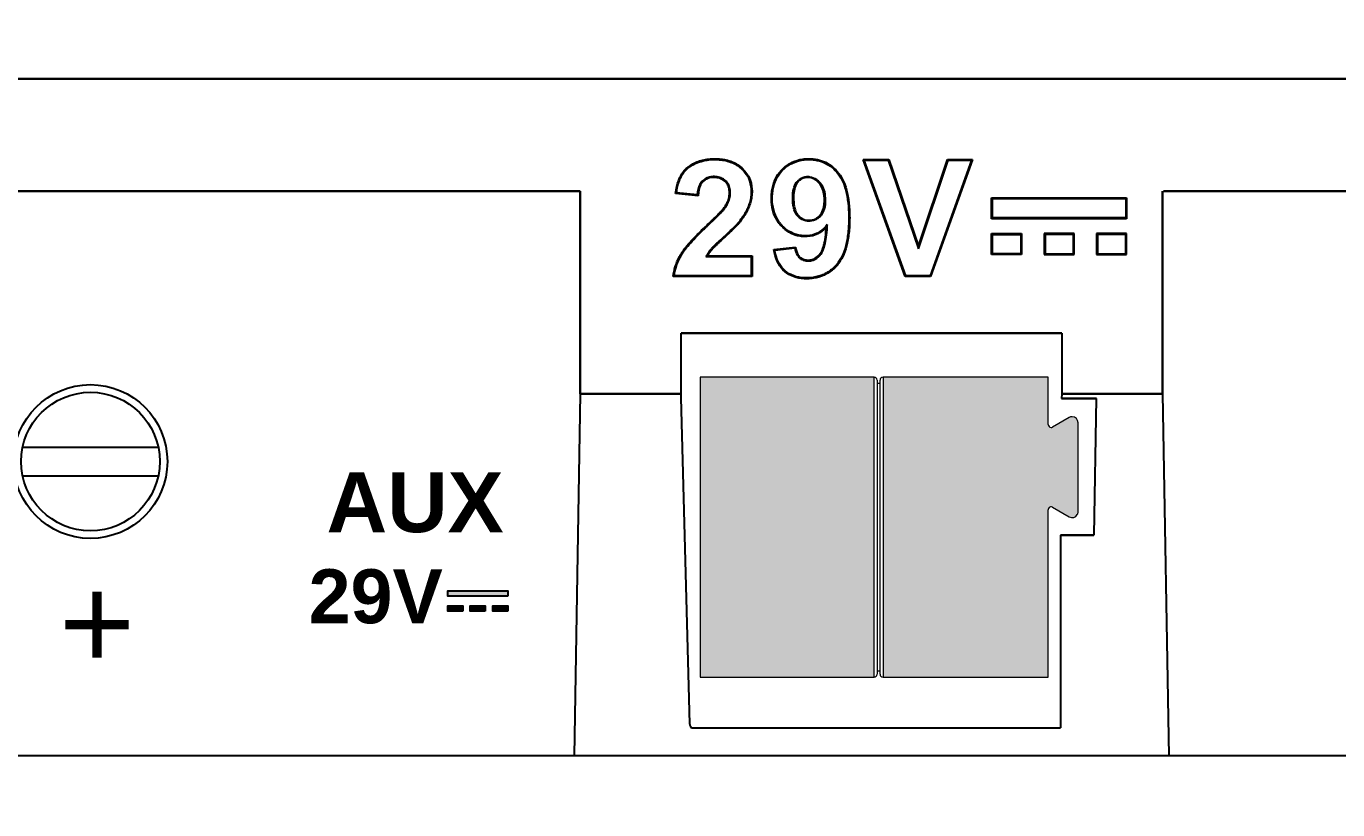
# Model space of a CAD drawing. Header units: millimetres. Extents: x -174 to 283928, y 1291 to 21053.
# Drawn here: x 9382.42 to 9426.13, y 20494.38 to 20520.49 of the extents above; entities that cross this region are included whole.
import ezdxf
from ezdxf.enums import TextEntityAlignment as Align

# ---------------------------------------------------------------- set-up
doc = ezdxf.new("R2010")
doc.units = ezdxf.units.MM
doc.layers.add('Enclosure', color=7, linetype='Continuous')
doc.layers.add('Serigraph', color=7, linetype='Continuous')
doc.styles.get("Standard").update_dxf_attribs({"font": 'arial.ttf'})

# ---------------------------------------------------------------- blocks, each defined once
blk = doc.blocks.new('Dado KNX')
h = blk.add_hatch(color=18)
h.dxf.hatch_style = 1
h.paths.add_polyline_path([(185.574, 84.26), (179.774, 84.26), (179.774, 74.26), (185.574, 74.26)])
h = blk.add_hatch(color=1)
h.dxf.hatch_style = 1
edge = h.paths.add_edge_path()
edge.add_line((185.874, 74.26), (191.374, 74.26))
edge.add_line((191.374, 74.26), (191.374, 79.855))
edge.add_spline(control_points=[(191.374, 79.837), (191.374, 79.855), (191.379, 79.872), (191.388, 79.887)], knot_values=[1, 1, 1, 1, 2, 2, 2, 2], degree=3, periodic=0)
edge.add_spline(control_points=[(191.388, 79.887), (191.415, 79.935), (191.476, 79.951), (191.524, 79.924)], knot_values=[0, 0, 0, 0, 1, 1, 1, 1], degree=3, periodic=0)
edge.add_line((191.524, 79.924), (192.074, 79.606))
edge.add_spline(control_points=[(192.074, 79.606), (192.17, 79.551), (192.292, 79.583), (192.347, 79.679)], knot_values=[0, 0, 0, 0, 1, 1, 1, 1], degree=3, periodic=0)
edge.add_spline(control_points=[(192.347, 79.679), (192.365, 79.709), (192.374, 79.744), (192.374, 79.779)], knot_values=[1, 1, 1, 1, 2, 2, 2, 2], degree=3, periodic=0)
edge.add_line((192.374, 79.779), (192.374, 82.741))
edge.add_spline(control_points=[(192.374, 82.741), (192.374, 82.851), (192.285, 82.941), (192.174, 82.941)], knot_values=[0, 0, 0, 0, 1, 1, 1, 1], degree=3, periodic=0)
edge.add_spline(control_points=[(192.174, 82.941), (192.139, 82.941), (192.104, 82.932), (192.074, 82.914)], knot_values=[1, 1, 1, 1, 2, 2, 2, 2], degree=3, periodic=0)
edge.add_line((192.074, 82.914), (191.509, 82.588))
edge.add_spline(control_points=[(191.524, 82.596), (191.509, 82.588), (191.492, 82.583), (191.474, 82.583)], knot_values=[1, 1, 1, 1, 2, 2, 2, 2], degree=3, periodic=0)
edge.add_spline(control_points=[(191.474, 82.583), (191.419, 82.583), (191.374, 82.628), (191.374, 82.683)], knot_values=[0, 0, 0, 0, 1, 1, 1, 1], degree=3, periodic=0)
edge.add_line((191.374, 82.683), (191.374, 84.26))
edge.add_line((191.374, 84.26), (185.874, 84.26))
edge.add_line((185.874, 84.26), (185.874, 74.26))
at = {"color": 18, "lineweight": 18}
for p, q in [((179.774, 84.26), (179.774, 74.26)), ((185.574, 84.26), (179.774, 84.26)), ((185.574, 74.26), (185.574, 84.26)), ((185.674, 84.16), (185.674, 74.36)), ((179.774, 74.26), (185.574, 74.26))]:
    blk.add_line(p, q, dxfattribs=at)
at = {"color": 1, "lineweight": 18}
for p, q in [((185.774, 74.36), (185.774, 84.16)), ((191.374, 84.26), (185.874, 84.26)), ((185.874, 84.26), (185.874, 74.26)), ((191.374, 82.683), (191.374, 84.26)), ((192.074, 82.914), (191.524, 82.596)), ((192.374, 79.779), (192.374, 82.741)), ((191.374, 74.26), (191.374, 79.837)), ((191.524, 79.924), (192.074, 79.606)), ((185.874, 74.26), (191.374, 74.26))]:
    blk.add_line(p, q, dxfattribs=at)
at = {"color": 18, "lineweight": 18}
for points in [[(185.674, 84.06), (185.724, 84.06)], [(185.674, 74.468), (185.724, 74.468)]]:
    blk.add_lwpolyline(points, dxfattribs=at)
at = {"color": 1, "lineweight": 18}
for points in [[(185.724, 84.06), (185.774, 84.06)], [(185.724, 74.468), (185.774, 74.468)]]:
    blk.add_lwpolyline(points, dxfattribs=at)
at = {"color": 18, "lineweight": 18}
for points in [[(185.674, 84.16), (185.674, 84.215), (185.629, 84.26), (185.574, 84.26)], [(185.574, 74.26), (185.629, 74.26), (185.674, 74.305), (185.674, 74.36)]]:
    blk.add_open_spline(points, degree=3, dxfattribs=at)
at = {"color": 1, "lineweight": 18}
for points in [[(185.874, 84.26), (185.819, 84.26), (185.774, 84.215), (185.774, 84.16)], [(191.388, 79.887), (191.379, 79.872), (191.374, 79.855), (191.374, 79.837)], [(191.524, 79.924), (191.476, 79.951), (191.415, 79.935), (191.388, 79.887)], [(192.074, 79.606), (192.17, 79.551), (192.292, 79.583), (192.347, 79.679)], [(192.347, 79.679), (192.365, 79.709), (192.374, 79.744), (192.374, 79.779)], [(185.774, 74.36), (185.774, 74.305), (185.819, 74.26), (185.874, 74.26)]]:
    blk.add_open_spline(points, degree=3, dxfattribs=at)
for points in [[(191.374, 82.683), (191.374, 82.628), (191.419, 82.583), (191.474, 82.583), (191.492, 82.583), (191.509, 82.588), (191.524, 82.596)], [(192.374, 82.741), (192.374, 82.851), (192.285, 82.941), (192.174, 82.941), (192.139, 82.941), (192.104, 82.932), (192.074, 82.914)]]:
    blk.add_open_spline(points, degree=3, knots=[0, 0, 0, 0, 1, 1, 1, 2, 2, 2, 2], dxfattribs=at)
blk = doc.blocks.new('ZPS640HIC110_SERIGRAFIA')
at = {"layer": 'Serigraph'}
h = blk.add_hatch(color=256, dxfattribs=at)
h.dxf.hatch_style = 2
h.paths.add_polyline_path([(28.378, -39.675), (26.378, -39.675), (26.378, -39.498), (28.378, -39.498)])
h = blk.add_hatch(color=256, dxfattribs=at)
h.dxf.hatch_style = 2
h.paths.add_polyline_path([(26.878, -40.175), (26.378, -40.175), (26.378, -39.998), (26.878, -39.998)])
h = blk.add_hatch(color=256, dxfattribs=at)
h.dxf.hatch_style = 2
h.paths.add_polyline_path([(27.628, -40.175), (27.128, -40.175), (27.128, -39.998), (27.628, -39.998)])
h = blk.add_hatch(color=256, dxfattribs=at)
h.dxf.hatch_style = 2
h.paths.add_polyline_path([(28.378, -40.175), (27.878, -40.175), (27.878, -39.998), (28.378, -39.998)])
for points in [[(28.378, -39.675), (26.378, -39.675), (26.378, -39.498), (28.378, -39.498), (28.378, -39.675)], [(26.878, -40.175), (26.378, -40.175), (26.378, -39.998), (26.878, -39.998), (26.878, -40.175)], [(27.628, -40.175), (27.128, -40.175), (27.128, -39.998), (27.628, -39.998), (27.628, -40.175)], [(28.378, -40.175), (27.878, -40.175), (27.878, -39.998), (28.378, -39.998), (28.378, -40.175)]]:
    blk.add_lwpolyline(points, dxfattribs=at)
at = {"layer": 'Serigraph', "attachment_point": 1}
for s, insert, char_height in [('{\\fArial Rounded MT Bold|b0|i0|c0|p34;AUX}', (22.342, -35.544), 2), ('{\\fArial Rounded MT Bold|b0|i0|c0|p34;29V}', (21.742, -38.78), 1.8), ('+', (13.428, -39.024), 3.1)]:
    blk.add_mtext_dynamic_manual_height_columns(s, width=8.97902, gutter_width=12.5, heights=[0], dxfattribs=dict(at, insert=insert, char_height=char_height))
blk = doc.blocks.new('ZPS640HIC110_ENVOLVENTE')
at = {"layer": 'Enclosure'}
for p, q in [((46.838, -30.915), (46.838, -32.93)), ((30.797, -32.93), (30.587, -45)), ((30.797, -32.93), (30.587, -45)), ((46.838, -32.93), (46.834, -33.093)), ((50.199, -32.93), (50.409, -45)), ((50.199, -32.93), (50.409, -45)), ((12.215, -34.708), (16.731, -34.708)), ((12.215, -35.669), (16.731, -35.669)), ((46.798, -37.646), (46.798, -44.067)), ((34.506, -44.067), (46.798, -44.067)), ((80, -45), (0, -45))]:
    blk.add_line(p, q, dxfattribs=at)
for points in [[(41.625, -29.026), (40.224, -25.117)], [(40.224, -25.117), (41.078, -25.117)], [(40.26, -25.141), (40.224, -25.117)], [(41.646, -29.001), (40.26, -25.141)], [(40.26, -25.141), (41.06, -25.141)], [(41.06, -25.141), (41.078, -25.117)], [(41.06, -25.141), (42.069, -28.094)], [(41.078, -25.117), (42.069, -28.013)], [(42.069, -28.013), (43.032, -25.117)], [(42.069, -28.094), (43.05, -25.141)], [(43.83, -25.141), (42.45, -29.001)], [(43.869, -25.117), (42.468, -29.026)], [(43.032, -25.117), (43.869, -25.117)], [(43.05, -25.141), (43.032, -25.117)], [(43.05, -25.141), (43.83, -25.141)], [(43.83, -25.141), (43.869, -25.117)], [(34.001, -26.232), (33.973, -26.256)], [(34.721, -26.33), (33.973, -26.256)], [(34.696, -26.302), (34.001, -26.232)], [(34.696, -26.302), (34.721, -26.33)], [(44.504, -27.096), (44.504, -26.397)], [(44.504, -26.397), (49.001, -26.397)], [(44.528, -26.422), (44.504, -26.397)], [(44.528, -27.068), (44.528, -26.422)], [(44.528, -26.422), (48.977, -26.422)], [(48.977, -26.422), (49.001, -26.397)], [(48.977, -26.422), (48.977, -27.068)], [(49.001, -26.397), (49.001, -27.096)], [(44.528, -27.068), (44.504, -27.096)], [(49.001, -27.096), (44.504, -27.096)], [(48.977, -27.068), (44.528, -27.068)], [(48.977, -27.068), (49.001, -27.096)], [(39.028, -27.29), (38.997, -27.368)], [(44.504, -28.292), (44.504, -27.59)], [(44.504, -27.59), (45.502, -27.59)], [(44.528, -27.618), (44.504, -27.59)], [(44.528, -28.264), (44.528, -27.618)], [(44.528, -27.618), (45.477, -27.618)], [(45.477, -27.618), (45.502, -27.59)], [(45.477, -27.618), (45.477, -28.264)], [(45.502, -27.59), (45.502, -28.292)], [(46.257, -27.59), (46.257, -28.292)], [(47.255, -27.59), (46.257, -27.59)], [(46.282, -27.618), (46.257, -27.59)], [(46.282, -27.618), (46.282, -28.264)], [(47.23, -27.618), (46.282, -27.618)], [(47.23, -27.618), (47.255, -27.59)], [(47.23, -28.264), (47.23, -27.618)], [(47.255, -28.292), (47.255, -27.59)], [(48.003, -27.59), (48.003, -28.292)], [(49.001, -27.59), (48.003, -27.59)], [(48.028, -27.618), (48.003, -27.59)], [(48.028, -27.618), (48.028, -28.264)], [(48.977, -27.618), (48.028, -27.618)], [(48.977, -27.618), (49.001, -27.59)], [(48.977, -28.264), (48.977, -27.618)], [(49.001, -28.292), (49.001, -27.59)], [(34.982, -28.355), (35.028, -28.331)], [(34.982, -28.355), (36.492, -28.355)], [(35.028, -28.331), (36.52, -28.331)], [(36.492, -28.355), (36.52, -28.331)], [(36.492, -28.355), (36.492, -29.001)], [(36.52, -28.331), (36.52, -29.026)], [(37.243, -28.119), (37.97, -28.038)], [(37.275, -28.144), (37.243, -28.119)], [(37.275, -28.144), (37.949, -28.066)], [(37.949, -28.066), (37.97, -28.038)], [(42.069, -28.094), (42.069, -28.013)], [(44.528, -28.264), (44.504, -28.292)], [(45.502, -28.292), (44.504, -28.292)], [(45.477, -28.264), (44.528, -28.264)], [(45.477, -28.264), (45.502, -28.292)], [(46.282, -28.264), (46.257, -28.292)], [(46.257, -28.292), (47.255, -28.292)], [(46.282, -28.264), (47.23, -28.264)], [(47.23, -28.264), (47.255, -28.292)], [(48.028, -28.264), (48.003, -28.292)], [(48.003, -28.292), (49.001, -28.292)], [(48.028, -28.264), (48.977, -28.264)], [(48.977, -28.264), (49.001, -28.292)], [(33.924, -29.001), (33.895, -29.026)], [(36.52, -29.026), (33.895, -29.026)], [(36.492, -29.001), (33.924, -29.001)], [(36.492, -29.001), (36.52, -29.026)], [(41.646, -29.001), (41.625, -29.026)], [(42.468, -29.026), (41.625, -29.026)], [(42.45, -29.001), (41.646, -29.001)], [(42.45, -29.001), (42.468, -29.026)]]:
    blk.add_lwpolyline(points, dxfattribs=at)
for radius in [2.563, 2.309]:
    blk.add_circle((14.473, -35.189), radius, dxfattribs=at)
for points in [[(80, -22.429), (80, -22.429), (0, -22.429), (0, -22.429)], [(0, -22.429), (0, -22.429), (80, -22.429), (80, -22.429)], [(30.796, -26.172), (30.796, -26.172), (4.017, -26.172), (4.017, -26.172)], [(4.017, -26.172), (4.017, -26.172), (30.796, -26.172), (30.796, -26.172)], [(30.796, -26.172), (30.796, -26.172), (30.797, -32.93), (30.797, -32.93)], [(30.797, -32.93), (30.797, -32.93), (30.796, -26.172), (30.796, -26.172)], [(50.2, -26.177), (50.2, -26.177), (50.199, -32.93), (50.199, -32.93)], [(50.199, -32.93), (50.199, -32.93), (50.2, -26.177), (50.2, -26.177)], [(76.979, -26.172), (76.979, -26.172), (50.232, -26.172), (50.232, -26.172)], [(50.232, -26.172), (50.232, -26.172), (76.979, -26.172), (76.979, -26.172)], [(46.838, -30.915), (46.838, -30.915), (34.157, -30.915), (34.157, -30.915)], [(34.157, -30.915), (34.157, -30.915), (46.838, -30.915), (46.838, -30.915)], [(34.161, -33.061), (34.161, -33.061), (34.157, -30.915), (34.157, -30.915)], [(34.161, -32.929), (34.161, -32.929), (30.797, -32.93), (30.797, -32.93)], [(30.797, -32.93), (30.797, -32.93), (34.161, -32.929), (34.161, -32.929)], [(34.449, -43.935), (34.449, -43.935), (34.161, -33.061), (34.161, -33.061)], [(47.996, -33.093), (47.996, -33.093), (46.834, -33.093), (46.834, -33.093)], [(46.834, -33.093), (46.834, -33.093), (47.996, -33.093), (47.996, -33.093)], [(50.199, -32.93), (50.199, -32.93), (46.838, -32.929), (46.838, -32.929)], [(46.838, -32.929), (46.838, -32.929), (50.199, -32.93), (50.199, -32.93)], [(47.915, -37.646), (47.915, -37.646), (47.996, -33.093), (47.996, -33.093)], [(47.908, -37.646), (47.908, -37.646), (46.798, -37.646), (46.798, -37.646)], [(46.798, -37.646), (46.798, -37.646), (47.908, -37.646), (47.908, -37.646)], [(34.454, -43.979), (34.454, -43.979), (34.449, -43.935), (34.449, -43.935)], [(34.473, -44.023), (34.473, -44.023), (34.454, -43.979), (34.454, -43.979)], [(34.473, -44.023), (34.473, -44.023), (34.506, -44.067), (34.506, -44.067)], [(34.506, -44.067), (34.506, -44.067), (34.473, -44.023), (34.473, -44.023)]]:
    blk.add_open_spline(points, degree=3, dxfattribs=at)
for points, knots in [([(33.973, -26.256), (33.991, -26.09), (34.022, -25.946), (34.072, -25.819), (34.118, -25.692), (34.181, -25.582), (34.262, -25.491), (34.301, -25.445), (34.347, -25.403), (34.396, -25.367), (34.446, -25.328), (34.495, -25.297), (34.552, -25.265), (34.661, -25.205), (34.784, -25.159), (34.919, -25.131), (34.986, -25.117), (35.06, -25.106), (35.134, -25.103), (35.169, -25.099), (35.208, -25.096), (35.25, -25.096), (35.289, -25.096), (35.328, -25.096), (35.367, -25.096), (35.525, -25.103), (35.673, -25.131), (35.811, -25.18), (35.945, -25.23), (36.069, -25.304), (36.174, -25.399), (36.227, -25.448), (36.273, -25.498), (36.316, -25.554), (36.358, -25.607), (36.393, -25.667), (36.421, -25.724), (36.478, -25.844), (36.51, -25.974), (36.517, -26.112), (36.52, -26.147), (36.52, -26.182), (36.52, -26.217), (36.517, -26.253), (36.517, -26.284), (36.513, -26.32), (36.506, -26.387), (36.495, -26.45), (36.481, -26.514), (36.464, -26.574), (36.446, -26.634), (36.425, -26.69), (36.4, -26.743), (36.376, -26.8), (36.347, -26.856), (36.287, -26.962), (36.217, -27.068), (36.146, -27.163), (36.129, -27.188), (36.111, -27.212), (36.09, -27.233), (36.072, -27.258), (36.051, -27.279), (36.03, -27.304), (35.987, -27.346), (35.945, -27.389), (35.903, -27.435), (35.857, -27.477), (35.811, -27.523), (35.755, -27.576), (35.73, -27.6), (35.698, -27.629), (35.663, -27.66), (35.649, -27.674), (35.628, -27.692), (35.61, -27.71), (35.592, -27.724), (35.578, -27.738), (35.561, -27.752), (35.501, -27.812), (35.451, -27.854), (35.405, -27.9), (35.381, -27.921), (35.356, -27.946), (35.335, -27.967), (35.314, -27.988), (35.289, -28.01), (35.268, -28.031), (35.247, -28.055), (35.225, -28.077), (35.204, -28.094), (35.197, -28.105), (35.187, -28.115), (35.18, -28.122), (35.173, -28.133), (35.162, -28.144), (35.151, -28.158), (35.13, -28.182), (35.106, -28.214), (35.084, -28.242), (35.063, -28.274), (35.042, -28.302), (35.028, -28.331)], [0, 0, 0, 0, 1, 1, 1, 2, 2, 2, 3, 3, 3, 4, 4, 4, 5, 5, 5, 6, 6, 6, 7, 7, 7, 8, 8, 8, 9, 9, 9, 10, 10, 10, 11, 11, 11, 12, 12, 12, 13, 13, 13, 14, 14, 14, 15, 15, 15, 16, 16, 16, 17, 17, 17, 18, 18, 18, 19, 19, 19, 20, 20, 20, 21, 21, 21, 22, 22, 22, 23, 23, 23, 24, 24, 24, 25, 25, 25, 26, 26, 26, 27, 27, 27, 28, 28, 28, 29, 29, 29, 30, 30, 30, 31, 31, 31, 32, 32, 32, 33, 33, 33, 34, 34, 34, 34]), ([(34.001, -26.232), (34.022, -26.08), (34.051, -25.946), (34.097, -25.829), (34.142, -25.702), (34.202, -25.597), (34.28, -25.508), (34.319, -25.463), (34.365, -25.424), (34.411, -25.385), (34.46, -25.35), (34.509, -25.318), (34.566, -25.29), (34.672, -25.23), (34.792, -25.187), (34.926, -25.159), (34.993, -25.145), (35.06, -25.134), (35.134, -25.127), (35.173, -25.124), (35.211, -25.124), (35.25, -25.124), (35.289, -25.12), (35.328, -25.12), (35.367, -25.124), (35.522, -25.131), (35.666, -25.156), (35.8, -25.205), (35.935, -25.254), (36.054, -25.325), (36.157, -25.417), (36.21, -25.466), (36.256, -25.515), (36.294, -25.568), (36.333, -25.621), (36.368, -25.678), (36.397, -25.738), (36.453, -25.854), (36.481, -25.981), (36.492, -26.115), (36.492, -26.147), (36.492, -26.182), (36.492, -26.217), (36.492, -26.249), (36.488, -26.284), (36.488, -26.316), (36.481, -26.383), (36.471, -26.447), (36.453, -26.507), (36.439, -26.567), (36.421, -26.623), (36.4, -26.68), (36.379, -26.733), (36.351, -26.789), (36.323, -26.842), (36.266, -26.951), (36.196, -27.054), (36.125, -27.149), (36.107, -27.17), (36.09, -27.195), (36.069, -27.216), (36.051, -27.241), (36.03, -27.262), (36.009, -27.283), (35.97, -27.329), (35.927, -27.371), (35.885, -27.417), (35.839, -27.459), (35.793, -27.502), (35.737, -27.554), (35.712, -27.583), (35.681, -27.611), (35.645, -27.639), (35.631, -27.657), (35.61, -27.674), (35.592, -27.689), (35.575, -27.706), (35.561, -27.72), (35.543, -27.734), (35.483, -27.791), (35.434, -27.837), (35.388, -27.883), (35.363, -27.904), (35.338, -27.925), (35.317, -27.946), (35.292, -27.971), (35.271, -27.992), (35.25, -28.013), (35.225, -28.034), (35.204, -28.059), (35.187, -28.077), (35.176, -28.087), (35.169, -28.098), (35.158, -28.108), (35.151, -28.115), (35.141, -28.126), (35.13, -28.14), (35.109, -28.165), (35.084, -28.197), (35.063, -28.228), (35.042, -28.26), (35.021, -28.288), (35.007, -28.316), (34.996, -28.331), (34.989, -28.341), (34.982, -28.355)], [0, 0, 0, 0, 1, 1, 1, 2, 2, 2, 3, 3, 3, 4, 4, 4, 5, 5, 5, 6, 6, 6, 7, 7, 7, 8, 8, 8, 9, 9, 9, 10, 10, 10, 11, 11, 11, 12, 12, 12, 13, 13, 13, 14, 14, 14, 15, 15, 15, 16, 16, 16, 17, 17, 17, 18, 18, 18, 19, 19, 19, 20, 20, 20, 21, 21, 21, 22, 22, 22, 23, 23, 23, 24, 24, 24, 25, 25, 25, 26, 26, 26, 27, 27, 27, 28, 28, 28, 29, 29, 29, 30, 30, 30, 31, 31, 31, 32, 32, 32, 33, 33, 33, 34, 34, 34, 35, 35, 35, 35]), ([(38.997, -27.368), (38.824, -27.569), (38.612, -27.678), (38.358, -27.692), (38.326, -27.692), (38.291, -27.692), (38.259, -27.692), (38.228, -27.692), (38.199, -27.689), (38.168, -27.685), (38.104, -27.678), (38.048, -27.667), (37.988, -27.65), (37.875, -27.614), (37.765, -27.562), (37.667, -27.487), (37.614, -27.449), (37.568, -27.406), (37.519, -27.36), (37.515, -27.353), (37.508, -27.346), (37.501, -27.343), (37.497, -27.336), (37.494, -27.329), (37.487, -27.325), (37.476, -27.315), (37.469, -27.304), (37.459, -27.29), (37.437, -27.269), (37.42, -27.244), (37.402, -27.219), (37.335, -27.124), (37.279, -27.018), (37.24, -26.905), (37.201, -26.789), (37.18, -26.665), (37.169, -26.528), (37.166, -26.461), (37.166, -26.39), (37.169, -26.323), (37.173, -26.256), (37.18, -26.189), (37.19, -26.126), (37.233, -25.875), (37.332, -25.66), (37.494, -25.484), (37.536, -25.441), (37.582, -25.395), (37.628, -25.36), (37.677, -25.321), (37.727, -25.286), (37.776, -25.258), (37.882, -25.198), (37.995, -25.152), (38.115, -25.127), (38.178, -25.113), (38.238, -25.106), (38.305, -25.099), (38.337, -25.099), (38.372, -25.096), (38.404, -25.096), (38.422, -25.096), (38.432, -25.096), (38.446, -25.096), (38.457, -25.096), (38.471, -25.096), (38.485, -25.096), (38.584, -25.099), (38.679, -25.117), (38.771, -25.141), (38.951, -25.191), (39.113, -25.286), (39.258, -25.417), (39.328, -25.484), (39.399, -25.561), (39.455, -25.649), (39.515, -25.738), (39.568, -25.84), (39.61, -25.956), (39.695, -26.186), (39.748, -26.471), (39.766, -26.807), (39.769, -26.891), (39.773, -26.979), (39.773, -27.068), (39.773, -27.159), (39.769, -27.248), (39.766, -27.332), (39.755, -27.502), (39.741, -27.657), (39.713, -27.801), (39.663, -28.087), (39.579, -28.32), (39.459, -28.503), (39.445, -28.528), (39.431, -28.549), (39.413, -28.57), (39.406, -28.581), (39.399, -28.592), (39.392, -28.602), (39.385, -28.609), (39.381, -28.613), (39.378, -28.62), (39.374, -28.623), (39.367, -28.63), (39.364, -28.638), (39.321, -28.687), (39.275, -28.733), (39.226, -28.775), (39.134, -28.86), (39.032, -28.927), (38.919, -28.976), (38.81, -29.029), (38.69, -29.061), (38.563, -29.082), (38.499, -29.089), (38.432, -29.096), (38.365, -29.096), (38.298, -29.096), (38.231, -29.093), (38.168, -29.086), (37.914, -29.057), (37.705, -28.962), (37.55, -28.8), (37.395, -28.638), (37.289, -28.412), (37.243, -28.119)], [0, 0, 0, 0, 1, 1, 1, 2, 2, 2, 3, 3, 3, 4, 4, 4, 5, 5, 5, 6, 6, 6, 7, 7, 7, 8, 8, 8, 9, 9, 9, 10, 10, 10, 11, 11, 11, 12, 12, 12, 13, 13, 13, 14, 14, 14, 15, 15, 15, 16, 16, 16, 17, 17, 17, 18, 18, 18, 19, 19, 19, 20, 20, 20, 21, 21, 21, 22, 22, 22, 23, 23, 23, 24, 24, 24, 25, 25, 25, 26, 26, 26, 27, 27, 27, 28, 28, 28, 29, 29, 29, 30, 30, 30, 31, 31, 31, 32, 32, 32, 33, 33, 33, 34, 34, 34, 35, 35, 35, 36, 36, 36, 37, 37, 37, 38, 38, 38, 39, 39, 39, 40, 40, 40, 41, 41, 41, 42, 42, 42, 42]), ([(39.028, -27.29), (39.011, -27.308), (38.993, -27.329), (38.975, -27.35), (38.81, -27.547), (38.605, -27.653), (38.355, -27.664), (38.323, -27.667), (38.291, -27.667), (38.263, -27.667), (38.231, -27.664), (38.199, -27.664), (38.171, -27.66), (38.111, -27.653), (38.051, -27.639), (37.995, -27.625), (37.885, -27.59), (37.78, -27.54), (37.681, -27.466), (37.631, -27.431), (37.586, -27.389), (37.54, -27.343), (37.533, -27.336), (37.529, -27.329), (37.522, -27.325), (37.515, -27.318), (37.511, -27.311), (37.508, -27.308), (37.497, -27.297), (37.487, -27.286), (37.48, -27.276), (37.459, -27.251), (37.441, -27.23), (37.423, -27.205), (37.356, -27.11), (37.303, -27.008), (37.265, -26.895), (37.229, -26.782), (37.205, -26.662), (37.194, -26.528), (37.19, -26.461), (37.19, -26.39), (37.194, -26.323), (37.197, -26.256), (37.205, -26.193), (37.215, -26.133), (37.257, -25.882), (37.356, -25.674), (37.515, -25.501), (37.554, -25.459), (37.6, -25.417), (37.646, -25.378), (37.691, -25.343), (37.741, -25.307), (37.79, -25.279), (37.892, -25.223), (38.002, -25.18), (38.122, -25.152), (38.182, -25.141), (38.242, -25.131), (38.309, -25.127), (38.34, -25.124), (38.372, -25.124), (38.404, -25.124), (38.422, -25.12), (38.432, -25.12), (38.446, -25.124), (38.457, -25.124), (38.471, -25.124), (38.482, -25.124), (38.58, -25.127), (38.672, -25.141), (38.764, -25.166), (38.94, -25.216), (39.099, -25.307), (39.24, -25.438), (39.311, -25.501), (39.378, -25.575), (39.434, -25.664), (39.494, -25.752), (39.543, -25.851), (39.586, -25.963), (39.67, -26.193), (39.72, -26.475), (39.737, -26.81), (39.745, -26.891), (39.745, -26.979), (39.745, -27.068), (39.745, -27.159), (39.745, -27.248), (39.737, -27.332), (39.73, -27.498), (39.713, -27.653), (39.688, -27.794), (39.639, -28.08), (39.554, -28.309), (39.438, -28.489), (39.424, -28.514), (39.409, -28.535), (39.392, -28.556), (39.385, -28.567), (39.378, -28.578), (39.371, -28.588), (39.367, -28.592), (39.36, -28.595), (39.356, -28.602), (39.353, -28.606), (39.349, -28.613), (39.342, -28.62), (39.3, -28.669), (39.258, -28.715), (39.208, -28.754), (39.117, -28.839), (39.018, -28.902), (38.908, -28.951), (38.799, -29.004), (38.683, -29.036), (38.559, -29.054), (38.496, -29.064), (38.432, -29.068), (38.365, -29.068), (38.298, -29.071), (38.231, -29.068), (38.171, -29.061), (37.921, -29.033), (37.723, -28.937), (37.568, -28.782), (37.423, -28.63), (37.321, -28.419), (37.275, -28.144)], [0, 0, 0, 0, 1, 1, 1, 2, 2, 2, 3, 3, 3, 4, 4, 4, 5, 5, 5, 6, 6, 6, 7, 7, 7, 8, 8, 8, 9, 9, 9, 10, 10, 10, 11, 11, 11, 12, 12, 12, 13, 13, 13, 14, 14, 14, 15, 15, 15, 16, 16, 16, 17, 17, 17, 18, 18, 18, 19, 19, 19, 20, 20, 20, 21, 21, 21, 22, 22, 22, 23, 23, 23, 24, 24, 24, 25, 25, 25, 26, 26, 26, 27, 27, 27, 28, 28, 28, 29, 29, 29, 30, 30, 30, 31, 31, 31, 32, 32, 32, 33, 33, 33, 34, 34, 34, 35, 35, 35, 36, 36, 36, 37, 37, 37, 38, 38, 38, 39, 39, 39, 40, 40, 40, 41, 41, 41, 42, 42, 42, 43, 43, 43, 43]), ([(33.895, -29.026), (33.906, -28.92), (33.927, -28.807), (33.963, -28.697), (33.994, -28.588), (34.04, -28.482), (34.086, -28.391), (34.097, -28.369), (34.111, -28.348), (34.121, -28.327), (34.132, -28.306), (34.146, -28.288), (34.157, -28.267), (34.181, -28.228), (34.206, -28.193), (34.231, -28.154), (34.287, -28.08), (34.344, -28.006), (34.407, -27.932), (34.471, -27.858), (34.538, -27.787), (34.615, -27.706), (34.693, -27.629), (34.774, -27.544), (34.876, -27.445), (34.901, -27.42), (34.929, -27.396), (34.957, -27.371), (34.971, -27.357), (34.986, -27.343), (35, -27.332), (35.014, -27.318), (35.028, -27.304), (35.038, -27.293), (35.091, -27.244), (35.134, -27.202), (35.176, -27.163), (35.215, -27.124), (35.254, -27.089), (35.289, -27.054), (35.324, -27.018), (35.36, -26.983), (35.395, -26.948), (35.43, -26.912), (35.465, -26.874), (35.501, -26.835), (35.536, -26.796), (35.568, -26.757), (35.596, -26.722), (35.61, -26.704), (35.621, -26.687), (35.631, -26.669), (35.645, -26.648), (35.656, -26.627), (35.67, -26.606), (35.691, -26.56), (35.716, -26.507), (35.733, -26.454), (35.751, -26.397), (35.762, -26.341), (35.765, -26.277), (35.765, -26.249), (35.765, -26.217), (35.765, -26.186), (35.762, -26.157), (35.758, -26.129), (35.755, -26.101), (35.744, -26.045), (35.723, -25.995), (35.702, -25.949), (35.688, -25.928), (35.673, -25.907), (35.659, -25.889), (35.645, -25.872), (35.628, -25.854), (35.61, -25.84), (35.575, -25.808), (35.532, -25.78), (35.479, -25.762), (35.43, -25.741), (35.374, -25.727), (35.317, -25.724), (35.285, -25.72), (35.257, -25.72), (35.225, -25.72), (35.197, -25.72), (35.173, -25.724), (35.144, -25.727), (35.095, -25.734), (35.046, -25.752), (35.003, -25.773), (34.964, -25.794), (34.926, -25.819), (34.89, -25.851), (34.859, -25.882), (34.83, -25.921), (34.806, -25.967), (34.756, -26.055), (34.728, -26.179), (34.721, -26.33)], [0, 0, 0, 0, 1, 1, 1, 2, 2, 2, 3, 3, 3, 4, 4, 4, 5, 5, 5, 6, 6, 6, 7, 7, 7, 8, 8, 8, 9, 9, 9, 10, 10, 10, 11, 11, 11, 12, 12, 12, 13, 13, 13, 14, 14, 14, 15, 15, 15, 16, 16, 16, 17, 17, 17, 18, 18, 18, 19, 19, 19, 20, 20, 20, 21, 21, 21, 22, 22, 22, 23, 23, 23, 24, 24, 24, 25, 25, 25, 26, 26, 26, 27, 27, 27, 28, 28, 28, 29, 29, 29, 30, 30, 30, 31, 31, 31, 32, 32, 32, 33, 33, 33, 33]), ([(33.924, -29.001), (33.938, -28.902), (33.955, -28.8), (33.987, -28.705), (34.019, -28.595), (34.065, -28.493), (34.111, -28.405), (34.121, -28.384), (34.132, -28.359), (34.146, -28.341), (34.157, -28.32), (34.167, -28.299), (34.178, -28.281), (34.202, -28.242), (34.227, -28.207), (34.252, -28.168), (34.305, -28.094), (34.365, -28.024), (34.428, -27.95), (34.492, -27.876), (34.559, -27.805), (34.633, -27.724), (34.71, -27.646), (34.795, -27.562), (34.894, -27.466), (34.922, -27.442), (34.947, -27.417), (34.975, -27.389), (34.989, -27.378), (35.003, -27.364), (35.017, -27.35), (35.031, -27.336), (35.046, -27.325), (35.056, -27.311), (35.109, -27.265), (35.151, -27.223), (35.194, -27.184), (35.233, -27.145), (35.271, -27.11), (35.307, -27.075), (35.342, -27.039), (35.377, -27.004), (35.412, -26.965), (35.451, -26.93), (35.487, -26.891), (35.522, -26.852), (35.557, -26.814), (35.589, -26.775), (35.617, -26.736), (35.631, -26.718), (35.642, -26.701), (35.652, -26.68), (35.666, -26.662), (35.681, -26.641), (35.691, -26.616), (35.716, -26.57), (35.741, -26.517), (35.758, -26.461), (35.776, -26.404), (35.786, -26.344), (35.79, -26.281), (35.793, -26.249), (35.793, -26.214), (35.79, -26.186), (35.79, -26.154), (35.783, -26.122), (35.779, -26.094), (35.769, -26.038), (35.748, -25.985), (35.723, -25.939), (35.709, -25.914), (35.695, -25.893), (35.681, -25.875), (35.663, -25.854), (35.645, -25.836), (35.628, -25.819), (35.589, -25.787), (35.543, -25.759), (35.49, -25.738), (35.437, -25.717), (35.377, -25.702), (35.317, -25.695), (35.289, -25.692), (35.257, -25.692), (35.225, -25.692), (35.197, -25.695), (35.169, -25.695), (35.141, -25.702), (35.088, -25.709), (35.038, -25.727), (34.993, -25.748), (34.95, -25.769), (34.908, -25.798), (34.873, -25.833), (34.837, -25.865), (34.809, -25.903), (34.781, -25.953), (34.735, -26.045), (34.707, -26.157), (34.696, -26.302)], [0, 0, 0, 0, 1, 1, 1, 2, 2, 2, 3, 3, 3, 4, 4, 4, 5, 5, 5, 6, 6, 6, 7, 7, 7, 8, 8, 8, 9, 9, 9, 10, 10, 10, 11, 11, 11, 12, 12, 12, 13, 13, 13, 14, 14, 14, 15, 15, 15, 16, 16, 16, 17, 17, 17, 18, 18, 18, 19, 19, 19, 20, 20, 20, 21, 21, 21, 22, 22, 22, 23, 23, 23, 24, 24, 24, 25, 25, 25, 26, 26, 26, 27, 27, 27, 28, 28, 28, 29, 29, 29, 30, 30, 30, 31, 31, 31, 32, 32, 32, 33, 33, 33, 33]), ([(38.958, -26.479), (38.958, -26.277), (38.919, -26.112), (38.841, -25.978), (38.831, -25.963), (38.82, -25.946), (38.81, -25.932), (38.803, -25.925), (38.799, -25.918), (38.792, -25.911), (38.789, -25.903), (38.785, -25.9), (38.781, -25.896), (38.778, -25.893), (38.774, -25.886), (38.771, -25.882), (38.736, -25.847), (38.704, -25.815), (38.669, -25.791), (38.598, -25.738), (38.52, -25.706), (38.439, -25.695), (38.418, -25.695), (38.397, -25.692), (38.376, -25.692), (38.351, -25.692), (38.33, -25.695), (38.309, -25.695), (38.266, -25.702), (38.224, -25.717), (38.185, -25.734), (38.146, -25.752), (38.111, -25.776), (38.076, -25.805), (38.062, -25.819), (38.044, -25.833), (38.03, -25.851), (38.027, -25.854), (38.023, -25.858), (38.016, -25.865), (38.012, -25.868), (38.012, -25.872), (38.009, -25.875), (38.005, -25.879), (37.998, -25.886), (37.995, -25.893), (37.917, -26.006), (37.878, -26.168), (37.875, -26.38), (37.875, -26.408), (37.875, -26.433), (37.875, -26.461), (37.875, -26.486), (37.878, -26.514), (37.878, -26.538), (37.882, -26.588), (37.889, -26.634), (37.896, -26.68), (37.914, -26.768), (37.938, -26.842), (37.974, -26.909), (37.981, -26.923), (37.991, -26.941), (38.002, -26.955), (38.005, -26.962), (38.012, -26.969), (38.016, -26.976), (38.019, -26.979), (38.023, -26.983), (38.027, -26.987), (38.03, -26.99), (38.03, -26.994), (38.037, -26.997), (38.065, -27.032), (38.097, -27.064), (38.132, -27.089), (38.203, -27.138), (38.284, -27.166), (38.372, -27.173), (38.418, -27.177), (38.464, -27.173), (38.506, -27.166), (38.549, -27.159), (38.587, -27.149), (38.626, -27.131), (38.665, -27.114), (38.7, -27.092), (38.736, -27.064), (38.753, -27.05), (38.767, -27.032), (38.785, -27.018), (38.792, -27.008), (38.803, -27.001), (38.806, -26.994), (38.813, -26.987), (38.82, -26.979), (38.824, -26.972), (38.87, -26.912), (38.901, -26.842), (38.926, -26.761), (38.937, -26.718), (38.944, -26.676), (38.951, -26.627), (38.954, -26.606), (38.954, -26.581), (38.958, -26.556), (38.958, -26.531), (38.958, -26.507), (38.958, -26.479)], [0, 0, 0, 0, 1, 1, 1, 2, 2, 2, 3, 3, 3, 4, 4, 4, 5, 5, 5, 6, 6, 6, 7, 7, 7, 8, 8, 8, 9, 9, 9, 10, 10, 10, 11, 11, 11, 12, 12, 12, 13, 13, 13, 14, 14, 14, 15, 15, 15, 16, 16, 16, 17, 17, 17, 18, 18, 18, 19, 19, 19, 20, 20, 20, 21, 21, 21, 22, 22, 22, 23, 23, 23, 24, 24, 24, 25, 25, 25, 26, 26, 26, 27, 27, 27, 28, 28, 28, 29, 29, 29, 30, 30, 30, 31, 31, 31, 32, 32, 32, 33, 33, 33, 34, 34, 34, 35, 35, 35, 36, 36, 36, 36]), ([(38.933, -26.479), (38.933, -26.503), (38.933, -26.531), (38.93, -26.556), (38.93, -26.577), (38.926, -26.602), (38.923, -26.627), (38.919, -26.669), (38.912, -26.711), (38.898, -26.754), (38.877, -26.831), (38.845, -26.898), (38.803, -26.955), (38.799, -26.962), (38.792, -26.969), (38.789, -26.976), (38.781, -26.983), (38.774, -26.99), (38.767, -27.001), (38.75, -27.015), (38.736, -27.029), (38.718, -27.043), (38.686, -27.068), (38.651, -27.092), (38.616, -27.106), (38.58, -27.124), (38.542, -27.135), (38.503, -27.142), (38.46, -27.149), (38.415, -27.149), (38.376, -27.145), (38.291, -27.142), (38.217, -27.114), (38.15, -27.068), (38.115, -27.043), (38.083, -27.015), (38.055, -26.979), (38.051, -26.976), (38.048, -26.972), (38.044, -26.969), (38.044, -26.965), (38.041, -26.962), (38.037, -26.958), (38.034, -26.955), (38.03, -26.948), (38.023, -26.941), (38.012, -26.927), (38.005, -26.912), (37.995, -26.895), (37.963, -26.835), (37.938, -26.761), (37.921, -26.673), (37.914, -26.63), (37.91, -26.584), (37.907, -26.535), (37.903, -26.51), (37.903, -26.486), (37.903, -26.461), (37.9, -26.433), (37.9, -26.408), (37.903, -26.38), (37.907, -26.172), (37.942, -26.013), (38.016, -25.911), (38.019, -25.903), (38.023, -25.896), (38.03, -25.889), (38.034, -25.886), (38.034, -25.886), (38.037, -25.882), (38.041, -25.875), (38.044, -25.872), (38.048, -25.868), (38.062, -25.854), (38.079, -25.836), (38.094, -25.826), (38.125, -25.798), (38.161, -25.773), (38.196, -25.759), (38.231, -25.741), (38.27, -25.731), (38.312, -25.724), (38.333, -25.72), (38.355, -25.72), (38.376, -25.72), (38.397, -25.72), (38.415, -25.72), (38.436, -25.724), (38.513, -25.734), (38.584, -25.762), (38.654, -25.812), (38.686, -25.836), (38.718, -25.865), (38.75, -25.9), (38.753, -25.903), (38.757, -25.911), (38.76, -25.914), (38.764, -25.918), (38.767, -25.921), (38.771, -25.925), (38.778, -25.932), (38.781, -25.939), (38.789, -25.946), (38.799, -25.96), (38.81, -25.978), (38.817, -25.992), (38.894, -26.119), (38.933, -26.281), (38.933, -26.479)], [0, 0, 0, 0, 1, 1, 1, 2, 2, 2, 3, 3, 3, 4, 4, 4, 5, 5, 5, 6, 6, 6, 7, 7, 7, 8, 8, 8, 9, 9, 9, 10, 10, 10, 11, 11, 11, 12, 12, 12, 13, 13, 13, 14, 14, 14, 15, 15, 15, 16, 16, 16, 17, 17, 17, 18, 18, 18, 19, 19, 19, 20, 20, 20, 21, 21, 21, 22, 22, 22, 23, 23, 23, 24, 24, 24, 25, 25, 25, 26, 26, 26, 27, 27, 27, 28, 28, 28, 29, 29, 29, 30, 30, 30, 31, 31, 31, 32, 32, 32, 33, 33, 33, 34, 34, 34, 35, 35, 35, 36, 36, 36, 36]), ([(37.949, -28.066), (37.963, -28.165), (37.988, -28.246), (38.03, -28.309), (38.051, -28.345), (38.076, -28.376), (38.108, -28.405), (38.143, -28.433), (38.178, -28.454), (38.221, -28.472), (38.263, -28.486), (38.309, -28.496), (38.358, -28.496), (38.372, -28.5), (38.386, -28.5), (38.397, -28.5), (38.411, -28.5), (38.422, -28.496), (38.432, -28.496), (38.453, -28.496), (38.475, -28.493), (38.496, -28.489), (38.584, -28.472), (38.662, -28.429), (38.729, -28.369), (38.746, -28.352), (38.764, -28.334), (38.781, -28.316), (38.789, -28.306), (38.796, -28.295), (38.803, -28.288), (38.806, -28.285), (38.81, -28.281), (38.81, -28.278), (38.81, -28.278), (38.813, -28.278), (38.813, -28.274), (38.817, -28.271), (38.817, -28.267), (38.82, -28.264), (38.838, -28.242), (38.852, -28.218), (38.866, -28.189), (38.894, -28.133), (38.916, -28.062), (38.937, -27.985), (38.979, -27.826), (39.007, -27.622), (39.025, -27.368), (39.025, -27.343), (39.028, -27.315), (39.028, -27.29)], [0, 0, 0, 0, 1, 1, 1, 2, 2, 2, 3, 3, 3, 4, 4, 4, 5, 5, 5, 6, 6, 6, 7, 7, 7, 8, 8, 8, 9, 9, 9, 10, 10, 10, 11, 11, 11, 12, 12, 12, 13, 13, 13, 14, 14, 14, 15, 15, 15, 16, 16, 16, 17, 17, 17, 17]), ([(37.97, -28.038), (37.984, -28.144), (38.009, -28.228), (38.051, -28.295), (38.072, -28.331), (38.094, -28.359), (38.125, -28.384), (38.157, -28.408), (38.192, -28.429), (38.231, -28.447), (38.27, -28.461), (38.312, -28.468), (38.362, -28.472), (38.372, -28.472), (38.386, -28.472), (38.397, -28.472), (38.411, -28.472), (38.418, -28.472), (38.429, -28.472), (38.45, -28.468), (38.471, -28.468), (38.492, -28.461), (38.573, -28.447), (38.647, -28.408), (38.711, -28.348), (38.729, -28.334), (38.746, -28.316), (38.76, -28.299), (38.767, -28.288), (38.774, -28.281), (38.785, -28.271), (38.785, -28.267), (38.789, -28.267), (38.789, -28.264), (38.789, -28.264), (38.792, -28.26), (38.792, -28.26), (38.792, -28.26), (38.792, -28.257), (38.792, -28.257), (38.796, -28.253), (38.796, -28.253), (38.799, -28.249), (38.813, -28.228), (38.827, -28.204), (38.841, -28.175), (38.87, -28.122), (38.891, -28.055), (38.912, -27.978), (38.954, -27.823), (38.983, -27.618), (38.997, -27.368)], [0, 0, 0, 0, 1, 1, 1, 2, 2, 2, 3, 3, 3, 4, 4, 4, 5, 5, 5, 6, 6, 6, 7, 7, 7, 8, 8, 8, 9, 9, 9, 10, 10, 10, 11, 11, 11, 12, 12, 12, 13, 13, 13, 14, 14, 14, 15, 15, 15, 16, 16, 16, 17, 17, 17, 17])]:
    blk.add_open_spline(points, degree=3, knots=knots, dxfattribs=at)
blk = doc.blocks.new('ZPS640HIC110_ATT_DEF')
blk.add_wipeout([(0, 45), (80, 45), (80, -45), (0, -45)])
blk.add_blockref('Dado KNX', (-144.988, -116.636))
at = {"layer": 'Enclosure'}
blk.add_blockref('ZPS640HIC110_ENVOLVENTE', (0, 0), dxfattribs=at)
at = {"layer": 'Serigraph'}
blk.add_blockref('ZPS640HIC110_SERIGRAFIA', (0, 0), dxfattribs=at)
at = {"color": 3, "flags": 2}
blk.add_attdef('REFERENCE', text='', height=2.5, dxfattribs=at).set_placement((40.498, 27.418), align=Align.CENTER)

msp = doc.modelspace()

# ---------------------------------------------------------------- linework, layer by layer
at = {"layer": 'Defpoints', "color": 6}
msp.add_lwpolyline([(10161.853, 20469.172), (9321.826, 20469.172), (9321.826, 20499.172), (10161.853, 20499.172)], close=True, dxfattribs=at)

# ---------------------------------------------------------------- next in the draw order: block references
msp.add_blockref('ZPS640HIC110_ATT_DEF', (9370.087, 20541.172))

doc.saveas('drawing.dxf')
